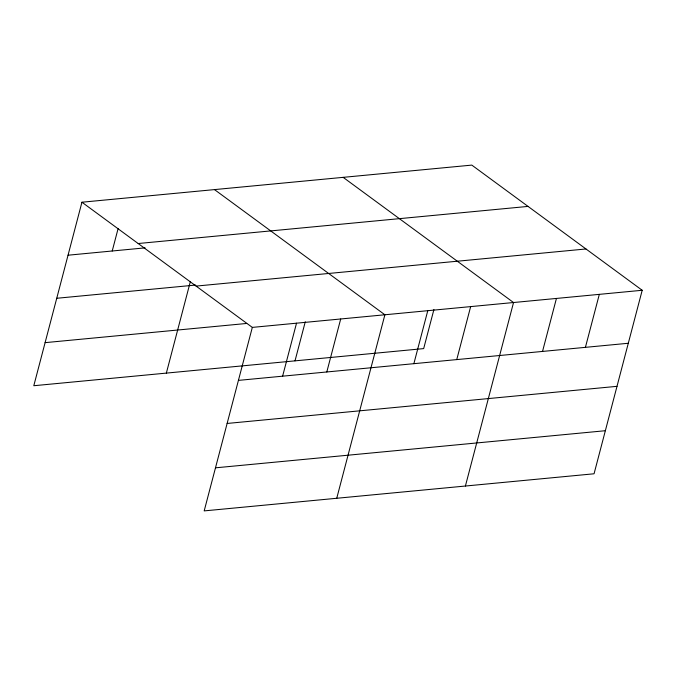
<?xml version="1.0" encoding="UTF-8"?>
<svg xmlns="http://www.w3.org/2000/svg" width="676" height="676" viewBox="0 0 676 676"><rect width="100%" height="100%" fill="white"/><g stroke="black" fill="none" stroke-linecap="round" stroke-linejoin="round"><path stroke-width="1.01" d="M81.94 202.217L252.325 327.395L204.186 510.895L594.06 473.783L642.2 290.274L471.814 165.105L81.94 202.217L33.8 385.726L423.675 348.605L433.916 309.54M112.224 250.999L118.106 228.581M166.355 373.101L190.345 281.647M282.61 376.177L296.519 323.187M295.015 360.857L305.265 321.793M326.804 371.969L340.704 318.979M336.741 498.28L384.889 314.779L214.495 189.601M413.873 363.68L427.773 310.69M456.756 359.598L470.657 306.608M465.401 486.027L513.54 302.527L343.154 177.349M542.532 351.427L556.433 298.446M585.416 347.346L599.316 294.364M138.166 243.529L528.04 206.408M68.039 255.207L145.112 247.864M56.742 298.277L195.575 285.061M196.099 286.092L585.974 248.971M45.098 342.647L246.689 323.458M252.325 327.395L642.2 290.274M238.425 380.385L628.3 343.264M227.128 423.455L617.002 386.334M215.483 467.826L605.358 430.713"/></g></svg>
